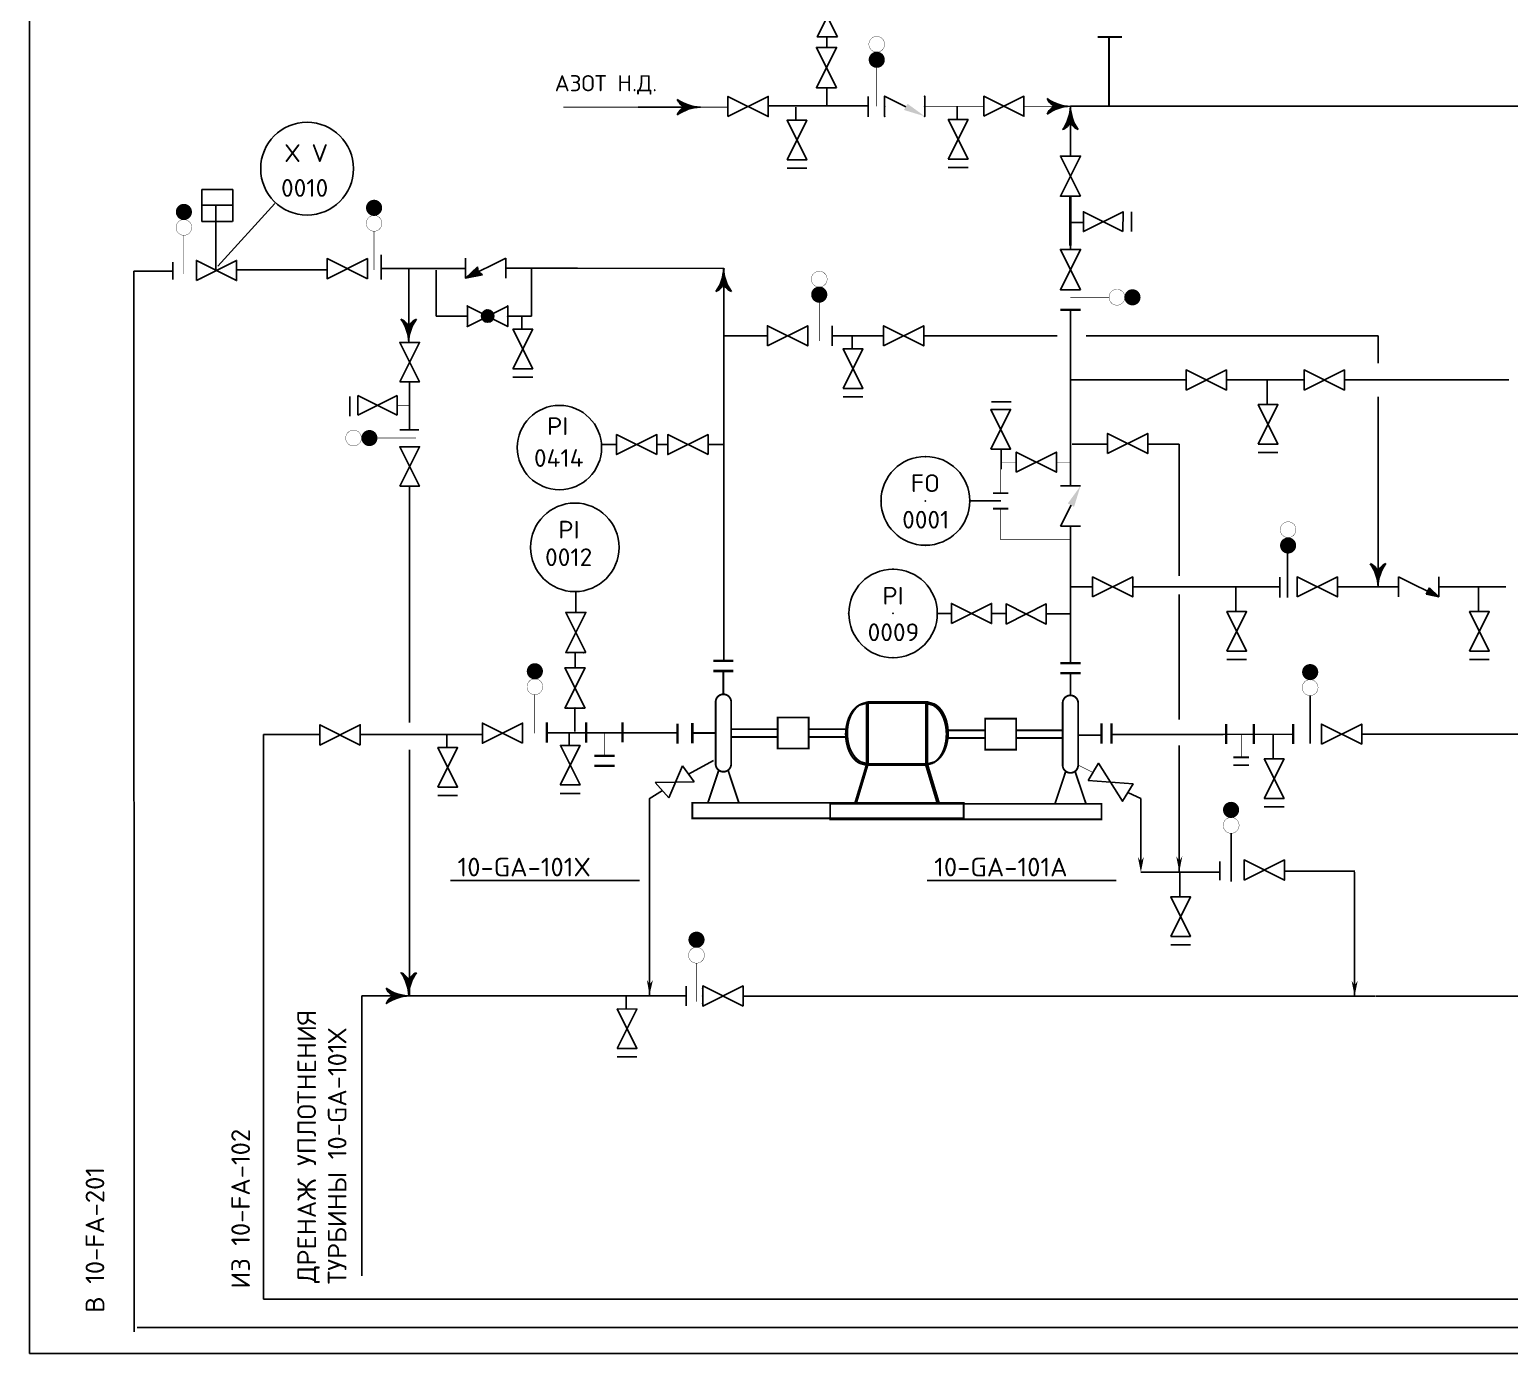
# Model space of a CAD drawing. Extents: x 270 to 589, y 86 to 206.
# Drawn here: x 271.08 to 283.02, y 90.26 to 100.93 of the extents above; entities that cross this region are included whole.
import ezdxf
from ezdxf.enums import TextEntityAlignment as Align

# ---------------------------------------------------------------- set-up
doc = ezdxf.new("R2010")
doc.units = 0
doc.header["$MEASUREMENT"] = 0
doc.linetypes.add('SDASH', pattern=[0.09375, 0.046875, -0.046875])
doc.layers.get('0').update_dxf_attribs({"linetype": 'CONTINUOUS'})
for name, color, linetype in [('IN-ATTRIBS', 7, 'CONTINUOUS'), ('IN-EQUIPMENT', 7, 'CONTINUOUS'), ('IN-INST-TAP', 7, 'CONTINUOUS'), ('IN-INSTRUMENT', 7, 'SDASH'), ('IN-MAJ-PROC', 3, 'CONTINUOUS'), ('IN-MIN-PROC', 7, 'CONTINUOUS'), ('АППАРАТ', 6, 'CONTINUOUS'), ('АРМАТУРА', 2, 'CONTINUOUS'), ('ВТОРОСТЕП', 7, 'CONTINUOUS'), ('ОСНОВА', 3, 'CONTINUOUS')]:
    doc.layers.add(name, color=color, linetype=linetype)
doc.styles.add('ATTRIBS', font='SIMPLEX', dxfattribs={"width": 0.8, "height": 0.125})
doc.styles.add('NARROW', font='simplex', dxfattribs={"width": 0.75, "height": 0.1})
doc.styles.add('S1', font='SIMPLEX.shx')
doc.styles.add('SIMPLEX', font='SIMPLEX')

# ---------------------------------------------------------------- blocks, each defined once
blk = doc.blocks.new('PH35')
at = {"layer": 'IN-ATTRIBS'}
for p in [(0, 0.25), (-0.25, 0), (0, 0), (0.25, 0), (0, -0.25)]:
    blk.add_point(p, dxfattribs=at)
at = {"layer": 'IN-ATTRIBS', "flags": 1}
for tag, style, width, p in [('IDNUM', 'ATTRIBS', 0.8, (0.0087, 0.5838)), ('DWGNO', 'ATTRIBS', 0.8, (0.0029, 0.4474)), ('FILENO', 'ATTRIBS', 0.8, (-0.003, 0.3111)), ('LOC', 'ATTRIBS', 0.8, (-0.0799, -0.422)), ('SIG', 'ATTRIBS', 0.8, (-0.0872, -0.5633)), ('INSTALL', 'ATTRIBS', 0.8, (-0.0872, -0.6994)), ('SERV', 'ATTRIBS', 0.8, (-0.0834, -0.8376)), ('DATE', 'ATTRIBS', 0.8, (-0.0881, -0.9694)), ('DES', 'NARROW', 0.75, (-0.0866, -1.1017)), ('CSYS', 'NARROW', 0.75, (-0.0866, -1.2425))]:
    blk.add_attdef(tag, text='', height=0.1, dxfattribs=dict(at, style=style, width=width)).set_placement(p, align=Align.CENTER)
at = {"layer": 'IN-ATTRIBS', "style": 'ATTRIBS', "flags": 1}
blk.add_attdef('SYSCDI', text='', height=0.1, dxfattribs=at).set_placement((-0.3125, 0.3125), align=Align.RIGHT)
at = {"layer": 'IN-ATTRIBS', "style": 'S1'}
for tag, p in [('XT', (0.3241, 0.2568)), ('A1', (0.3233, 0.1153)), ('A2', (0.3233, -0.0347)), ('A3', (0.3233, -0.1847)), ('RES', (0.3233, -0.3422))]:
    blk.add_attdef(tag, p, '', height=0.1, dxfattribs=at)
at = {"layer": 'IN-ATTRIBS', "style": 'ATTRIBS'}
blk.add_attdef('SYSCDV', text='', height=0.1, dxfattribs=at).set_placement((-0.3125, 0.1411), align=Align.RIGHT)
at = {"layer": 'IN-ATTRIBS', "style": 'S1'}
for tag, p in [('INSTTYPE', (-0.0002, 0.0499)), ('TAGNUM', (0.0019, -0.1561)), ('MD', (0.4017, -0.5655)), ('SZ', (0.4017, -0.6963))]:
    blk.add_attdef(tag, text='', height=0.1, dxfattribs=at).set_placement(p, align=Align.CENTER)
blk = doc.blocks.new('BUBTEXT')
at = {"layer": 'IN-ATTRIBS'}
for p in [(0, 0.25), (-0.25, 0), (0, 0), (0.25, 0), (0, -0.25)]:
    blk.add_point(p, dxfattribs=at)
at = {"layer": 'IN-ATTRIBS', "flags": 1}
for tag, style, width, p in [('IDNUM', 'ATTRIBS', 0.8, (0.0087, 0.5838)), ('DWGNO', 'ATTRIBS', 0.8, (0.0029, 0.4474)), ('FILENO', 'ATTRIBS', 0.8, (-0.003, 0.3111)), ('LOC', 'ATTRIBS', 0.8, (-0.0799, -0.422)), ('SIG', 'ATTRIBS', 0.8, (-0.0872, -0.5633)), ('INSTALL', 'ATTRIBS', 0.8, (-0.0872, -0.6994)), ('SERV', 'ATTRIBS', 0.8, (-0.0834, -0.8376)), ('DATE', 'ATTRIBS', 0.8, (-0.0881, -0.9694)), ('DES', 'NARROW', 0.75, (-0.0866, -1.1017)), ('CSYS', 'NARROW', 0.75, (-0.0866, -1.2425))]:
    blk.add_attdef(tag, text='', height=0.1, dxfattribs=dict(at, style=style, width=width)).set_placement(p, align=Align.CENTER)
at = {"layer": 'IN-ATTRIBS', "style": 'ATTRIBS', "flags": 1}
blk.add_attdef('SYSCDI', text='', height=0.1, dxfattribs=at).set_placement((-0.3125, 0.3125), align=Align.RIGHT)
at = {"layer": 'IN-ATTRIBS', "style": 'S1'}
for tag, p in [('XT', (0.3241, 0.2568)), ('A1', (0.3233, 0.1153)), ('A2', (0.3233, -0.0347)), ('A3', (0.3233, -0.1847)), ('RES', (0.3233, -0.3422))]:
    blk.add_attdef(tag, p, '', height=0.1, dxfattribs=at)
at = {"layer": 'IN-ATTRIBS', "style": 'ATTRIBS'}
blk.add_attdef('SYSCDV', text='', height=0.1, dxfattribs=at).set_placement((-0.3125, 0.1411), align=Align.RIGHT)
at = {"layer": 'IN-ATTRIBS', "style": 'S1'}
for tag, p in [('INSTTYPE', (-0.0002, 0.0499)), ('TAGNUM', (0.0019, -0.1561)), ('MD', (0.4017, -0.5655)), ('SZ', (0.4017, -0.6963))]:
    blk.add_attdef(tag, text='', height=0.1, dxfattribs=at).set_placement(p, align=Align.CENTER)
blk = doc.blocks.new('VALVTEXT')
at = {"layer": 'IN-ATTRIBS'}
for p in [(0, 0.0625), (0, 0), (0.25, 0.0625), (0.25, 0), (0, -0.0625), (0.25, -0.0625)]:
    blk.add_point(p, dxfattribs=at)
at = {"layer": 'IN-ATTRIBS', "style": 'S1', "flags": 1}
for tag, p in [('IDNUM', (0.125, 0.5625)), ('DWGNO', (0.125, 0.4375)), ('FILENO', (0.125, 0.3125))]:
    blk.add_attdef(tag, text='', height=0.1, dxfattribs=at).set_placement(p, align=Align.CENTER)
at = {"layer": 'IN-ATTRIBS', "style": 'S1'}
for tag, p in [('MODE', (0.125, 0.078125)), ('SIZE', (0.125, -0.1875))]:
    blk.add_attdef(tag, text='', height=0.1, dxfattribs=at).set_placement(p, align=Align.CENTER)

msp = doc.modelspace()

# ---------------------------------------------------------------- hatches: boundary and pattern name
at = {"linetype": 'CONTINUOUS'}
h = msp.add_hatch(dxfattribs=at)
h.set_pattern_fill('ANSI31', color=2, scale=0.00013, style=0)
h.set_pattern_definition([(45, (243.592099655, -95.901545922), (-1.14904851943e-05, 1.14904851943e-05), [])])
h.paths.add_polyline_path([(274.738, 98.956), (274.6, 98.928), (274.697, 99.021), (274.702, 98.982)])
h = msp.add_hatch(dxfattribs=at)
h.set_pattern_fill('ANSI36', color=2, scale=0.013, style=0)
h.set_pattern_definition([(45, (269.4002602, 88.6346255), (0.0008617864, 0.00315988343), [0.0040625, -0.0008125, 0, -0.0008125])])
edge = h.paths.add_edge_path()
edge.add_arc((274.779, 98.623), 0.0492, 0, 360)
h = msp.add_hatch(dxfattribs=at)
h.set_pattern_fill('ANSI36', color=2, scale=0.13, style=0)
h.set_pattern_definition([(45, (269.40026, 88.634625), (0.008617864, 0.031598834), [0.040625, -0.008125, 0, -0.008125])])
edge = h.paths.add_edge_path()
edge.add_arc((274.779, 98.623), 0.0492, 0, 360)
h = msp.add_hatch(dxfattribs=at)
h.set_pattern_fill('ANSI31', color=2, scale=0.0001, style=0)
h.set_pattern_definition([(45, (248.215684401, -51.045103742), (-8.8388347648e-06, 8.8388347648e-06), [])])
edge = h.paths.add_edge_path()
edge.add_arc((273.825, 97.639), 0.0637, 270.0582, 450.0582)
edge.add_arc((273.825, 97.639), 0.0637, 90.0582, 270.0582)
h = msp.add_hatch(dxfattribs=at)
h.set_pattern_fill('ANSI31', color=2, scale=0.0001, style=0)
h.set_pattern_definition([(45, (249.78329194, -52.4230202), (-8.8388347648e-06, 8.8388347648e-06), [])])
edge = h.paths.add_edge_path()
edge.add_arc((281.235, 96.773), 0.0637, 180, 360)
edge.add_arc((281.235, 96.773), 0.0638, 0, 180)
h = msp.add_hatch(dxfattribs=at)
h.set_pattern_fill('ANSI31', color=2, scale=0.0001, style=0)
h.set_pattern_definition([(45, (251.237297592, -50.92267221), (-8.8388347648e-06, 8.8388347648e-06), [])])
h.paths.add_polyline_path([(282.35, 96.381), (282.451, 96.358), (282.376, 96.432)])

# ---------------------------------------------------------------- linework, layer by layer
at = {"color": 6}
for p, q in [((271.084, 115.597), (271.084, 90.258)), ((277.834, 95.002), (277.834, 95.502)), ((277.847, 95.511), (277.847, 95.011)), ((278.313, 95.502), (278.313, 95.002)), ((278.326, 95.011), (278.326, 95.511))]:
    msp.add_line(p, q, dxfattribs=at)
at = {"color": 5, "linetype": 'CONTINUOUS'}
for p, q in [((277.514, 100.79), (277.514, 100.874)), ((277.515, 100.465), (277.515, 100.314)), ((276.37, 100.308), (276.335, 100.308)), ((274.142, 99.006), (274.142, 98.411)), ((276.683, 98.464), (277.036, 98.464)), ((277.559, 98.464), (277.972, 98.464)), ((278.297, 98.464), (279.127, 98.464)), ((279.127, 98.464), (279.372, 98.464)), ((279.606, 98.464), (281.961, 98.464)), ((281.961, 98.464), (281.961, 98.244)), ((274.148, 98.092), (274.148, 97.707)), ((279.48, 98.108), (280.413, 98.108)), ((280.738, 98.108), (281.365, 98.108)), ((281.067, 98.108), (281.067, 97.909)), ((281.69, 98.108), (283.015, 98.108)), ((281.961, 97.971), (281.961, 96.439)), ((274.223, 97.707), (274.071, 97.707)), ((278.92, 97.388), (278.92, 97.549)), ((279.493, 97.59), (279.779, 97.59)), ((280.104, 97.59), (280.356, 97.59)), ((280.356, 97.59), (280.356, 97.188)), ((274.148, 97.251), (274.148, 95.345)), ((280.356, 97.188), (280.356, 96.529)), ((280.356, 96.378), (280.357, 95.369)), ((280.815, 96.439), (280.815, 96.24)), ((282.771, 96.439), (282.771, 96.24)), ((275.485, 95.787), (275.485, 95.911)), ((275.483, 95.462), (275.483, 95.274)), ((280.357, 95.159), (280.358, 94.139)), ((281.116, 95.25), (281.116, 95.052)), ((274.148, 95.126), (274.148, 93.141)), ((276.6, 95.04), (276.399, 94.928)), ((276.188, 94.798), (276.081, 94.731)), ((279.948, 94.779), (280.048, 94.734)), ((276.084, 94.731), (276.084, 93.141)), ((280.048, 94.734), (280.048, 94.208)), ((280.686, 94.225), (280.686, 94.074)), ((280.048, 94.138), (280.193, 94.138)), ((280.173, 94.138), (280.686, 94.138)), ((280.358, 94.139), (280.358, 94.143)), ((280.362, 94.138), (280.362, 93.939)), ((281.206, 94.146), (281.774, 94.146)), ((281.772, 94.138), (281.772, 93.14)), ((276.084, 93.143), (276.086, 93.235)), ((276.381, 93.141), (273.763, 93.141)), ((274.023, 93.141), (273.988, 93.141)), ((276.084, 93.143), (276.084, 93.147)), ((276.381, 93.13), (276.381, 93.22)), ((276.381, 93.22), (276.381, 93.062)), ((276.837, 93.14), (277.172, 93.14)), ((277.161, 93.14), (281.937, 93.14)), ((281.943, 93.14), (284.002, 93.14))]:
    msp.add_line(p, q, dxfattribs=at)
at = {"color": 2}
for p, q in [((278.305, 100.234), (278.305, 100.396)), ((274.6, 98.928), (274.925, 99.091)), ((274.6, 99.091), (274.6, 98.928)), ((274.925, 99.091), (274.925, 98.928)), ((277.559, 98.383), (277.559, 98.545)), ((279.561, 97.253), (279.399, 97.253)), ((278.917, 97.133), (278.667, 97.133)), ((279.399, 96.928), (279.485, 97.099)), ((279.561, 96.928), (279.399, 96.928)), ((282.126, 96.52), (282.126, 96.358)), ((282.158, 96.504), (282.126, 96.52)), ((282.451, 96.358), (282.158, 96.504)), ((282.451, 96.52), (282.451, 96.358))]:
    msp.add_line(p, q, dxfattribs=at)
at = {"color": 5}
for p, q in [((277.266, 100.202), (277.266, 100.307)), ((278.567, 100.208), (278.567, 100.313)), ((279.585, 99.378), (279.479, 99.378)), ((275.055, 98.517), (275.055, 98.623)), ((277.719, 98.358), (277.719, 98.464)), ((281.168, 96.517), (281.168, 96.354)), ((275.437, 95.161), (275.437, 95.266)), ((274.449, 95.144), (274.449, 95.25)), ((280.358, 94.228), (280.358, 94.268)), ((275.896, 93.035), (275.896, 93.141))]:
    msp.add_line(p, q, dxfattribs=at)
at = {"color": 2, "linetype": 'CONTINUOUS'}
for p, q in [((277.037, 100.249), (277.037, 100.249)), ((277.194, 99.815), (277.353, 99.815)), ((278.494, 99.821), (278.654, 99.821)), ((272.474, 99.385), (272.474, 99.644)), ((272.474, 99.644), (272.723, 99.644)), ((272.723, 99.644), (272.723, 99.385)), ((272.726, 99.518), (272.474, 99.518)), ((272.586, 99.518), (272.726, 99.518)), ((272.587, 99.387), (272.587, 99.52)), ((279.972, 99.305), (279.972, 99.464)), ((272.587, 99.387), (272.473, 99.387)), ((272.587, 98.995), (272.587, 99.387)), ((272.721, 99.387), (272.587, 99.387)), ((274.6, 98.928), (274.697, 99.021)), ((274.697, 99.021), (274.702, 98.982)), ((274.702, 98.982), (274.738, 98.956)), ((274.738, 98.956), (274.6, 98.928)), ((274.617, 98.623), (274.62, 98.623)), ((274.778, 98.64), (274.778, 98.64)), ((274.814, 98.607), (274.814, 98.607)), ((274.939, 98.623), (274.941, 98.623)), ((274.982, 98.13), (275.142, 98.13)), ((277.646, 97.971), (277.805, 97.971)), ((278.842, 97.932), (279.002, 97.932)), ((280.994, 97.523), (281.154, 97.523)), ((281.23, 96.708), (281.23, 96.354)), ((280.742, 95.854), (280.901, 95.854)), ((282.698, 95.854), (282.858, 95.854)), ((281.413, 95.563), (281.413, 95.175)), ((276.241, 94.738), (276.35, 94.995)), ((276.35, 94.995), (276.444, 94.867)), ((276.444, 94.867), (276.131, 94.863)), ((276.131, 94.863), (276.241, 94.738)), ((274.376, 94.757), (274.536, 94.757)), ((275.364, 94.774), (275.524, 94.774)), ((281.043, 94.665), (281.203, 94.665)), ((280.776, 94.452), (280.776, 94.064)), ((280.289, 93.553), (280.448, 93.553)), ((275.823, 92.649), (275.983, 92.649))]:
    msp.add_line(p, q, dxfattribs=at)
at = {"color": 7, "linetype": 'CONTINUOUS'}
for p, q in [((272.603, 99.027), (273.061, 99.532)), ((272.587, 99.294), (272.587, 99.396)), ((275.819, 97.587), (275.697, 97.587)), ((276.232, 97.587), (276.144, 97.587)), ((276.557, 97.587), (276.683, 97.587)), ((278.92, 97.549), (278.925, 97.549)), ((275.489, 96.234), (275.489, 96.393)), ((282.376, 96.432), (282.35, 96.381)), ((282.35, 96.381), (282.451, 96.358)), ((282.451, 96.358), (282.376, 96.432)), ((276.081, 94.731), (276.084, 94.731)), ((280.674, 94.139), (280.674, 94.139))]:
    msp.add_line(p, q, dxfattribs=at)
at = {"color": 3, "linetype": 'CONTINUOUS'}
for p, q in [((273.919, 98.999), (273.919, 99.116)), ((273.919, 99.116), (273.919, 98.919)), ((271.925, 98.985), (271.928, 90.431)), ((272.238, 98.985), (271.925, 98.985)), ((272.238, 99.057), (272.238, 98.919)), ((274.364, 98.993), (274.364, 98.623)), ((275.132, 98.623), (275.132, 99.008)), ((274.364, 98.623), (274.618, 98.623)), ((274.939, 98.623), (275.132, 98.623)), ((272.97, 95.25), (272.97, 90.695)), ((280.712, 95.25), (279.81, 95.25)), ((281.277, 95.252), (280.712, 95.25)), ((272.97, 90.695), (379.449, 90.695))]:
    msp.add_line(p, q, dxfattribs=at)
at = {"color": 4, "linetype": 'CONTINUOUS'}
for p, q in [((274.48, 94.071), (276.003, 94.071)), ((278.325, 94.071), (279.848, 94.071))]:
    msp.add_line(p, q, dxfattribs=at)
at = {"color": 6, "linetype": 'CONTINUOUS'}
msp.add_line((271.084, 90.258), (567.702, 90.258, 0.558), dxfattribs=at)
at = {"color": 2}
for points, const_width in [([(277.854, 100.815, -1), (277.981, 100.815, -1)], 0.0025), ([(277.885, 100.69, -1), (277.95, 100.69, -1)], 0.065), ([(273.895, 99.496, -1), (273.83, 99.496, -1)], 0.065), ([(272.361, 99.463, -1), (272.296, 99.463, -1)], 0.065), ([(273.926, 99.371, -1), (273.799, 99.371, -1)], 0.0025), ([(272.392, 99.338, -1), (272.265, 99.338, -1)], 0.0025), ([(277.39, 98.921, -1), (277.517, 98.921, -1)], 0.0025), ([(277.421, 98.796, -1), (277.486, 98.796, -1)], 0.065), ([(279.855, 98.839, 1), (279.855, 98.711, 1)], 0.0025), ([(279.98, 98.807, 1), (279.98, 98.742, 1)], 0.065), ([(273.697, 97.576, 1), (273.697, 97.703, 1)], 0.0025), ([(273.825, 97.576, 1), (273.825, 97.703, 1)], 0.0025), ([(281.172, 96.901, 1), (281.299, 96.901, 1)], 0.0025), ([(281.172, 96.773, 1), (281.299, 96.773, 1)], 0.0025), ([(275.192, 95.759, -1), (275.127, 95.759, -1)], 0.065), ([(275.223, 95.634, -1), (275.096, 95.634, -1)], 0.0025), ([(276.431, 93.594, 1), (276.496, 93.594, 1)], 0.065), ([(276.399, 93.469, 1), (276.527, 93.469, 1)], 0.0025)]:
    msp.add_lwpolyline(points, format="xyb", close=True, dxfattribs=dict(at, const_width=const_width))
at = {"color": 5, "linetype": 'CONTINUOUS'}
for points, const_width in [([(279.699, 100.875), (279.896, 100.875)], 0.016), ([(279.791, 100.316), (279.791, 100.871), (279.784, 100.872)], 0.016), ([(276.717, 100.308), (275.389, 100.308)], 0.006), ([(276.322, 100.308), (276.37, 100.308)], 0.006), ([(276.35, 100.308), (276.35, 100.308)], 0.04), ([(274.15, 97.904), (274.05, 97.904)], 0.006), ([(273.974, 93.141), (274.023, 93.141)], 0.006), ([(274.003, 93.141), (274.003, 93.141)], 0.04)]:
    msp.add_lwpolyline(points, dxfattribs=dict(at, const_width=const_width))
at = {"color": 2, "const_width": 0.005}
for points in [[(277.917, 100.627), (277.917, 100.315)], [(272.328, 99.275), (272.328, 98.963)], [(273.862, 99.308), (273.862, 98.996)], [(277.454, 98.733), (277.454, 98.421)], [(279.792, 98.775), (279.48, 98.775)], [(273.887, 97.64), (274.2, 97.64)], [(275.159, 95.572), (275.159, 95.259)], [(276.463, 93.406), (276.463, 93.094)]]:
    msp.add_lwpolyline(points, dxfattribs=at)
at = {"color": 2}
for points in [[(276.717, 100.232), (277.042, 100.395), (277.042, 100.232), (276.717, 100.395)], [(278.78, 100.234), (279.105, 100.396), (279.105, 100.234), (278.78, 100.396)], [(279.561, 99.589), (279.399, 99.914), (279.561, 99.914), (279.399, 99.589)], [(273.809, 98.924), (273.484, 99.087), (273.484, 98.924), (273.809, 99.087)], [(279.561, 98.836), (279.399, 99.161), (279.561, 99.161), (279.399, 98.836)], [(272.429, 98.91), (272.754, 99.072), (272.754, 98.91), (272.429, 99.072)], [(274.941, 98.54), (274.616, 98.703), (274.616, 98.54), (274.941, 98.703)], [(277.036, 98.382), (277.361, 98.545), (277.361, 98.382), (277.036, 98.545)], [(277.972, 98.382), (278.297, 98.545), (278.297, 98.382), (277.972, 98.545)], [(280.413, 98.027), (280.738, 98.189), (280.738, 98.027), (280.413, 98.189)], [(281.365, 98.027), (281.69, 98.189), (281.69, 98.027), (281.365, 98.189)], [(276.144, 97.506), (275.819, 97.668), (275.819, 97.506), (276.144, 97.668)], [(276.557, 97.506), (276.232, 97.668), (276.232, 97.506), (276.557, 97.668)], [(279.779, 97.514), (280.104, 97.677), (280.104, 97.514), (279.779, 97.677)], [(279.042, 97.364), (279.367, 97.527), (279.367, 97.364), (279.042, 97.527)], [(279.658, 96.358), (279.983, 96.52), (279.983, 96.358), (279.658, 96.52)], [(281.308, 96.358), (281.633, 96.52), (281.633, 96.358), (281.308, 96.52)], [(275.571, 95.909), (275.409, 96.234), (275.571, 96.234), (275.409, 95.909)], [(278.519, 96.144), (278.844, 96.306), (278.844, 96.144), (278.519, 96.306)], [(278.96, 96.14), (279.285, 96.302), (279.285, 96.14), (278.96, 96.302)], [(275.564, 95.462), (275.402, 95.787), (275.564, 95.787), (275.402, 95.462)], [(273.751, 95.164), (273.426, 95.327), (273.426, 95.164), (273.751, 95.327)], [(275.061, 95.178), (274.736, 95.341), (274.736, 95.178), (275.061, 95.341)], [(281.504, 95.171), (281.829, 95.333), (281.829, 95.171), (281.504, 95.333)], [(279.623, 94.877), (279.985, 94.85), (279.901, 94.71), (279.706, 95.017)], [(280.881, 94.074), (281.206, 94.237), (281.206, 94.074), (280.881, 94.237)], [(276.839, 93.059), (276.514, 93.221), (276.514, 93.059), (276.839, 93.221)]]:
    msp.add_lwpolyline(points, close=True, dxfattribs=at)
msp.add_lwpolyline([(277.98, 100.234), (277.98, 100.396), (278.152, 100.31)], dxfattribs=at)
at = {"color": 5}
for points in [[(276.495, 100.308, -0.150368), (276.308, 100.371, -0.150368)], [(276.37, 100.308, -0.206864), (276.308, 100.371, -0.206864)], [(276.37, 100.308, 0.206864), (276.308, 100.246, 0.206864)], [(279.355, 100.315, -0.206864), (279.292, 100.377, -0.206864)], [(279.48, 100.315, 0.150368), (279.292, 100.252, 0.150368)], [(279.355, 100.315, 0.206864), (279.292, 100.252, 0.206864)], [(274.142, 98.536, 0.206864), (274.079, 98.598, 0.206864)], [(274.142, 98.411, -0.150368), (274.204, 98.598, -0.150368)], [(274.142, 98.536, -0.206864), (274.204, 98.598, -0.206864)], [(281.961, 96.564, 0.206864), (281.899, 96.627, 0.206864)], [(281.961, 96.564, -0.206864), (282.024, 96.627, -0.206864)], [(281.961, 96.439, -0.150368), (282.024, 96.627, -0.150368)], [(274.142, 93.266, 0.206864), (274.079, 93.328, 0.206864)], [(274.142, 93.266, -0.206864), (274.204, 93.328, -0.206864)], [(274.142, 93.141, -0.150368), (274.204, 93.328, -0.150368)], [(274.148, 93.141, -0.150368), (273.96, 93.203, -0.150368)], [(274.023, 93.141, -0.206864), (273.96, 93.203, -0.206864)], [(274.023, 93.141, 0.206864), (273.96, 93.078, 0.206864)]]:
    msp.add_lwpolyline(points, format="xyb", dxfattribs=at)
at = {"color": 3, "linetype": 'CONTINUOUS', "const_width": 0.018}
msp.add_lwpolyline([(276.683, 99), (276.683, 99.007)], dxfattribs=at)
at = {"color": 3}
for points in [[(276.682, 99.009, 0.150368), (276.745, 98.821, 0.150368)], [(276.682, 98.884, -0.206864), (276.62, 98.821, -0.206864)], [(276.682, 98.884, 0.206864), (276.745, 98.821, 0.206864)]]:
    msp.add_lwpolyline(points, format="xyb", dxfattribs=at)
at = {"color": 6}
for points, const_width in [([(276.599, 95.761), (276.761, 95.761)], 0.0195), ([(276.68, 95.573), (276.68, 95.761)], 0.015), ([(279.561, 95.744), (279.399, 95.744)], 0.0195), ([(276.43, 95.179), (276.43, 95.342)], 0.0195), ([(276.618, 95.261), (276.43, 95.261)], 0.015), ([(277.685, 95.292), (277.368, 95.292)], 0.015), ([(279.73, 95.175), (279.73, 95.338)], 0.0195), ([(276.743, 95.229), (277.118, 95.229)], 0.015), ([(279.417, 95.221), (279.042, 95.221)], 0.015), ([(278.326, 95.011), (278.42, 94.698)], 0.015), ([(279.442, 94.952), (279.355, 94.69)], 0.015), ([(279.517, 94.952), (279.605, 94.69)], 0.015)]:
    msp.add_lwpolyline(points, dxfattribs=dict(at, const_width=const_width))
at = {"color": 6, "const_width": 0.015}
msp.add_lwpolyline([(277.847, 95.511), (277.787, 95.493, 0.107118), (277.729, 95.437, 0.079807), (277.693, 95.36, 0.067453), (277.68, 95.261, 0.067453), (277.693, 95.161, 0.079807), (277.729, 95.084, 0.107118), (277.787, 95.028), (277.847, 95.011), (278.326, 95.011), (278.386, 95.028, 0.107118), (278.444, 95.084, 0.079807), (278.479, 95.161, 0.067453), (278.493, 95.261, 0.067453), (278.479, 95.36, 0.079807), (278.444, 95.437, 0.107118), (278.386, 95.493), (278.326, 95.511)], format="xyb", close=True, dxfattribs=at)
at = {"color": 7, "linetype": 'CONTINUOUS'}
for centre, radius in [((273.322, 99.812), 0.374), ((275.358, 97.563), 0.34)]:
    msp.add_circle(centre, radius, dxfattribs=at)
at = {"color": 2, "linetype": 'CONTINUOUS'}
for centre, radius in [((274.779, 98.623), 0.0492), ((278.31, 97.133), 0.358)]:
    msp.add_circle(centre, radius, dxfattribs=at)
for centre in [(275.482, 96.758), (278.049, 96.225)]:
    msp.add_circle(centre, 0.357)
at = {"color": 5}
for centre, start, end in [((276.503, 99.972), 91.3322, 125.5377), ((279.488, 100.65), 234.4623, 268.6678), ((273.806, 98.403), 1.3322, 35.5377), ((281.625, 96.431), 1.3322, 35.5377), ((273.806, 93.133), 1.3322, 35.5377), ((274.156, 92.805), 91.3322, 125.5377)]:
    msp.add_arc(centre, 0.336, start, end, dxfattribs=at)
at = {"color": 3}
msp.add_arc((276.346, 99.016), 0.336, 324.4623, 358.6678, dxfattribs=at)
at = {"color": 2, "linetype": 'CONTINUOUS'}
for p in [(274.74, 98.623), (274.745, 98.623), (274.75, 98.632), (274.75, 98.618), (274.754, 98.652), (274.754, 98.637), (274.754, 98.623), (274.759, 98.623), (274.764, 98.652), (274.764, 98.642), (274.764, 98.642), (274.764, 98.642), (274.764, 98.632), (274.764, 98.618), (274.769, 98.672), (274.769, 98.652), (274.769, 98.632), (274.769, 98.627), (274.769, 98.618), (274.774, 98.667), (274.774, 98.623), (274.774, 98.613), (274.774, 98.603), (274.779, 98.652), (274.779, 98.627), (274.779, 98.627), (274.779, 98.627), (274.779, 98.603), (274.784, 98.647), (274.784, 98.642), (274.784, 98.642), (274.784, 98.637), (274.784, 98.637), (274.784, 98.627), (274.784, 98.618), (274.784, 98.613), (274.789, 98.662), (274.789, 98.657), (274.789, 98.652), (274.789, 98.623), (274.789, 98.618), (274.794, 98.657), (274.794, 98.647), (274.794, 98.627), (274.799, 98.627), (274.799, 98.613), (274.804, 98.642), (274.804, 98.627), (274.804, 98.618), (274.804, 98.608), (274.809, 98.627), (274.813, 98.632), (274.813, 98.603), (274.754, 98.593), (274.754, 98.588), (274.764, 98.593), (274.769, 98.598), (274.769, 98.583), (274.784, 98.598), (274.784, 98.598), (274.784, 98.598), (274.789, 98.598), (274.789, 98.588), (274.794, 98.598), (274.799, 98.588)]:
    msp.add_point(p, dxfattribs=at)
at = {"color": 5}
for points in [[(276.342, 100.349), (276.316, 100.354), (276.308, 100.371)], [(276.378, 100.332), (276.327, 100.34), (276.342, 100.349), (276.316, 100.354)], [(276.378, 100.284), (276.327, 100.277), (276.342, 100.267), (276.316, 100.262)], [(276.416, 100.319), (276.339, 100.327), (276.378, 100.332), (276.327, 100.34)], [(276.416, 100.297), (276.339, 100.289), (276.378, 100.284), (276.327, 100.277)], [(276.456, 100.311), (276.354, 100.316), (276.416, 100.319), (276.339, 100.327)], [(276.456, 100.305), (276.354, 100.3), (276.416, 100.297), (276.339, 100.289)], [(276.495, 100.308), (276.37, 100.308), (276.456, 100.311), (276.354, 100.316)], [(276.495, 100.308), (276.37, 100.308), (276.456, 100.305), (276.354, 100.3)], [(279.326, 100.356), (279.3, 100.361), (279.292, 100.377)], [(279.326, 100.273), (279.3, 100.268), (279.292, 100.252)], [(279.363, 100.339), (279.311, 100.346), (279.326, 100.356), (279.3, 100.361)], [(279.363, 100.29), (279.311, 100.283), (279.326, 100.273), (279.3, 100.268)], [(279.401, 100.326), (279.324, 100.333), (279.363, 100.339), (279.311, 100.346)], [(279.401, 100.303), (279.324, 100.296), (279.363, 100.29), (279.311, 100.283)], [(279.44, 100.318), (279.339, 100.323), (279.401, 100.326), (279.324, 100.333)], [(279.44, 100.311), (279.339, 100.306), (279.401, 100.303), (279.324, 100.296)], [(279.48, 100.315), (279.355, 100.315), (279.44, 100.318), (279.339, 100.323)], [(279.48, 100.315), (279.355, 100.315), (279.44, 100.311), (279.339, 100.306)], [(276.342, 100.267), (276.316, 100.262), (276.308, 100.246)], [(274.101, 98.565), (274.096, 98.59), (274.079, 98.598)], [(274.118, 98.528), (274.11, 98.58), (274.101, 98.565), (274.096, 98.59)], [(274.131, 98.49), (274.123, 98.567), (274.118, 98.528), (274.11, 98.58)], [(274.139, 98.451), (274.134, 98.552), (274.131, 98.49), (274.123, 98.567)], [(274.142, 98.411), (274.142, 98.536), (274.139, 98.451), (274.134, 98.552)], [(274.142, 98.411), (274.142, 98.536), (274.145, 98.451), (274.15, 98.552)], [(274.145, 98.451), (274.15, 98.552), (274.153, 98.49), (274.161, 98.567)], [(274.153, 98.49), (274.161, 98.567), (274.166, 98.528), (274.173, 98.58)], [(274.166, 98.528), (274.173, 98.58), (274.183, 98.565), (274.188, 98.59)], [(274.183, 98.565), (274.188, 98.59), (274.204, 98.598)], [(281.92, 96.593), (281.915, 96.619), (281.899, 96.627)], [(281.937, 96.556), (281.93, 96.608), (281.92, 96.593), (281.915, 96.619)], [(281.95, 96.518), (281.943, 96.595), (281.937, 96.556), (281.93, 96.608)], [(281.958, 96.479), (281.953, 96.58), (281.95, 96.518), (281.943, 96.595)], [(281.961, 96.439), (281.961, 96.564), (281.958, 96.479), (281.953, 96.58)], [(281.961, 96.439), (281.961, 96.564), (281.965, 96.479), (281.969, 96.58)], [(281.965, 96.479), (281.969, 96.58), (281.973, 96.518), (281.98, 96.595)], [(281.973, 96.518), (281.98, 96.595), (281.985, 96.556), (281.993, 96.608)], [(281.985, 96.556), (281.993, 96.608), (282.002, 96.593), (282.007, 96.619)], [(282.002, 96.593), (282.007, 96.619), (282.024, 96.627)], [(280.048, 94.223), (280.048, 94.138), (280.048, 94.223), (280.023, 94.262)], [(280.048, 94.223), (280.048, 94.138), (280.048, 94.223), (280.072, 94.262)], [(280.358, 94.228), (280.358, 94.143), (280.358, 94.228), (280.333, 94.267)], [(280.358, 94.228), (280.358, 94.143), (280.358, 94.228), (280.382, 94.267)], [(274.101, 93.295), (274.096, 93.32), (274.079, 93.328)], [(274.118, 93.258), (274.11, 93.31), (274.101, 93.295), (274.096, 93.32)], [(274.131, 93.22), (274.123, 93.297), (274.118, 93.258), (274.11, 93.31)], [(274.139, 93.181), (274.134, 93.282), (274.131, 93.22), (274.123, 93.297)], [(274.142, 93.141), (274.142, 93.266), (274.139, 93.181), (274.134, 93.282)], [(274.142, 93.141), (274.142, 93.266), (274.145, 93.181), (274.15, 93.282)], [(274.145, 93.181), (274.15, 93.282), (274.153, 93.22), (274.161, 93.297)], [(274.153, 93.22), (274.161, 93.297), (274.166, 93.258), (274.173, 93.31)], [(274.166, 93.258), (274.173, 93.31), (274.183, 93.295), (274.188, 93.32)], [(274.183, 93.295), (274.188, 93.32), (274.204, 93.328)], [(276.086, 93.232), (276.084, 93.147), (276.086, 93.232), (276.063, 93.271)], [(276.086, 93.232), (276.084, 93.147), (276.086, 93.232), (276.112, 93.27)], [(281.772, 93.225), (281.772, 93.14), (281.772, 93.225), (281.748, 93.263)], [(281.772, 93.225), (281.772, 93.14), (281.772, 93.225), (281.797, 93.263)], [(273.994, 93.182), (273.968, 93.187), (273.96, 93.203)], [(274.031, 93.165), (273.979, 93.172), (273.994, 93.182), (273.968, 93.187)], [(274.031, 93.117), (273.979, 93.11), (273.994, 93.1), (273.968, 93.095)], [(274.069, 93.152), (273.992, 93.16), (274.031, 93.165), (273.979, 93.172)], [(274.069, 93.13), (273.992, 93.122), (274.031, 93.117), (273.979, 93.11)], [(274.108, 93.144), (274.007, 93.149), (274.069, 93.152), (273.992, 93.16)], [(274.108, 93.138), (274.007, 93.133), (274.069, 93.13), (273.992, 93.122)], [(274.148, 93.141), (274.023, 93.141), (274.108, 93.144), (274.007, 93.149)], [(274.148, 93.141), (274.023, 93.141), (274.108, 93.138), (274.007, 93.133)], [(273.994, 93.1), (273.968, 93.095), (273.96, 93.078)]]:
    msp.add_solid(points, dxfattribs=at)
at = {"color": 2}
for points in [[(278.137, 100.285), (278.305, 100.234), (278.166, 100.335)], [(279.509, 97.085), (279.561, 97.253), (279.459, 97.113)]]:
    msp.add_solid(points, dxfattribs=at)
at = {"color": 3}
for points in [[(279.477, 100.275), (279.472, 100.173), (279.469, 100.235), (279.461, 100.158)], [(279.48, 100.315), (279.48, 100.19), (279.477, 100.275), (279.472, 100.173)], [(279.48, 100.315), (279.48, 100.19), (279.483, 100.275), (279.488, 100.173)], [(279.483, 100.275), (279.488, 100.173), (279.491, 100.235), (279.499, 100.158)], [(276.679, 98.969), (276.674, 98.867), (276.671, 98.929), (276.664, 98.853)], [(276.682, 99.009), (276.682, 98.884), (276.679, 98.969), (276.674, 98.867)], [(276.682, 99.009), (276.682, 98.884), (276.686, 98.969), (276.69, 98.867)], [(276.686, 98.969), (276.69, 98.867), (276.694, 98.929), (276.701, 98.853)], [(276.641, 98.855), (276.636, 98.829), (276.62, 98.821)], [(276.658, 98.891), (276.651, 98.84), (276.641, 98.855), (276.636, 98.829)], [(276.671, 98.929), (276.664, 98.853), (276.658, 98.891), (276.651, 98.84)], [(276.694, 98.929), (276.701, 98.853), (276.706, 98.891), (276.714, 98.84)], [(276.706, 98.891), (276.714, 98.84), (276.723, 98.855), (276.729, 98.829)], [(276.723, 98.855), (276.729, 98.829), (276.745, 98.821)]]:
    msp.add_solid(points, dxfattribs=at)
at = {"layer": 'IN-ATTRIBS', "color": 7}
for p in [(272.466, 99.053), (272.716, 99.053), (272.466, 98.928), (272.716, 98.928), (275.426, 95.909), (275.489, 95.909), (275.551, 95.909), (275.421, 95.462), (275.483, 95.462), (275.546, 95.462), (276.514, 93.203), (276.514, 93.14), (276.514, 93.078)]:
    msp.add_point(p, dxfattribs=at)
at = {"layer": 'IN-EQUIPMENT', "color": 3}
for points, const_width in [([(279.561, 98.674), (279.399, 98.674)], 0.0195), ([(276.599, 95.842), (276.761, 95.842)], 0.0195), ([(279.561, 95.825), (279.399, 95.825)], 0.0195), ([(275.257, 95.184), (275.257, 95.346)], 0.0195), ([(275.574, 95.184), (275.574, 95.346)], 0.0195), ([(275.867, 95.185), (275.867, 95.347)], 0.0195), ([(276.311, 95.174), (276.311, 95.336)], 0.0195), ([(279.811, 95.175), (279.811, 95.338)], 0.0195), ([(280.736, 95.171), (280.736, 95.333)], 0.0195), ([(280.959, 95.171), (280.959, 95.333)], 0.0195), ([(281.277, 95.171), (281.277, 95.333)], 0.0195), ([(275.639, 95.077), (275.802, 95.077)], 0.0195), ([(280.92, 95.065), (280.795, 95.065)], 0.015), ([(275.639, 94.996), (275.802, 94.996)], 0.0195), ([(280.92, 95.002), (280.795, 95.002)], 0.015)]:
    msp.add_lwpolyline(points, dxfattribs=dict(at, const_width=const_width))
at = {"layer": 'IN-EQUIPMENT', "color": 5, "const_width": 0.015}
for points in [[(278.855, 97.195), (278.98, 97.195)], [(278.855, 97.07), (278.98, 97.07)]]:
    msp.add_lwpolyline(points, dxfattribs=at)
at = {"layer": 'IN-INST-TAP', "color": 7}
msp.add_line((278.406, 96.225), (278.519, 96.225), dxfattribs=at)
at = {"layer": 'IN-MAJ-PROC', "color": 3}
for p, q in [((279.48, 99.161), (279.479, 99.589)), ((279.48, 97.253), (279.48, 98.675)), ((279.48, 95.815), (279.48, 96.928))]:
    msp.add_line(p, q, dxfattribs=at)
at = {"layer": 'IN-MIN-PROC', "color": 5}
for p, q in [((279.488, 96.439), (279.659, 96.439)), ((279.983, 96.439), (281.168, 96.439)), ((281.633, 96.439), (281.961, 96.439)), ((281.961, 96.439), (282.126, 96.439)), ((282.451, 96.439), (282.992, 96.439)), ((278.844, 96.225), (278.96, 96.225)), ((279.285, 96.221), (279.472, 96.221))]:
    msp.add_line(p, q, dxfattribs=at)
at = {"layer": 'IN-MIN-PROC', "color": 5, "linetype": 'CONTINUOUS'}
msp.add_line((273.763, 93.141), (273.763, 90.883), dxfattribs=at)
at = {"layer": 'IN-MIN-PROC', "color": 5, "const_width": 0.005}
for points in [[(278.78, 100.315), (278.305, 100.315)], [(279.355, 100.315), (279.105, 100.315)], [(278.917, 97.195), (278.917, 97.445), (279.042, 97.445)], [(279.367, 97.445), (279.48, 97.445)], [(279.48, 96.82), (278.917, 96.82), (278.917, 97.07)], [(279.542, 95.002), (279.662, 94.942)]]:
    msp.add_lwpolyline(points, dxfattribs=at)
at = {"layer": 'IN-MIN-PROC', "color": 3, "linetype": 'CONTINUOUS', "const_width": 0.005}
for points in [[(275.72, 95.265), (275.72, 95.077)], [(280.858, 95.252), (280.858, 95.065)]]:
    msp.add_lwpolyline(points, dxfattribs=at)
at = {"layer": 'АППАРАТ', "color": 6, "const_width": 0.015}
for points in [[(279.48, 95.556), (279.48, 95.744)], [(276.743, 95.292), (277.118, 95.292)], [(278.475, 95.283), (278.792, 95.283)], [(279.417, 95.283), (279.042, 95.283)], [(277.685, 95.229), (277.368, 95.229)], [(278.475, 95.221), (278.792, 95.221)], [(279.542, 95.244), (279.73, 95.244)], [(276.643, 94.961), (276.555, 94.698)], [(276.718, 94.961), (276.805, 94.698)], [(277.834, 95.002), (277.74, 94.69)], [(278.313, 95.002), (278.407, 94.69)]]:
    msp.add_lwpolyline(points, dxfattribs=at)
for points in [[(276.618, 95.511), (276.618, 95.011, 1), (276.743, 95.011), (276.743, 95.511, 1)], [(278.313, 95.502), (278.373, 95.485, -0.107118), (278.431, 95.429, -0.079807), (278.466, 95.351, -0.067453), (278.48, 95.252, -0.067453), (278.466, 95.153, -0.079807), (278.431, 95.075, -0.107118), (278.373, 95.019), (278.313, 95.002), (277.834, 95.002), (277.774, 95.019, -0.107118), (277.716, 95.075, -0.079807), (277.681, 95.153, -0.067453), (277.667, 95.252, -0.067453), (277.681, 95.351, -0.079807), (277.716, 95.429, -0.107118), (277.774, 95.485), (277.834, 95.502)], [(279.542, 95.502), (279.542, 95.002, -1), (279.417, 95.002), (279.417, 95.502, -1)]]:
    msp.add_lwpolyline(points, format="xyb", close=True, dxfattribs=at)
for points in [[(277.118, 95.136), (277.368, 95.136), (277.368, 95.386), (277.118, 95.386)], [(279.042, 95.127), (278.792, 95.127), (278.792, 95.377), (279.042, 95.377)], [(276.43, 94.573), (278.618, 94.573), (278.618, 94.698), (276.43, 94.698)], [(279.73, 94.565), (277.542, 94.565), (277.542, 94.69), (279.73, 94.69)]]:
    msp.add_lwpolyline(points, close=True, dxfattribs=at)
at = {"layer": 'АППАРАТ', "const_width": 0.015}
msp.add_lwpolyline([(277.847, 95.011), (277.753, 94.698)], dxfattribs=at)
at = {"layer": 'АРМАТУРА', "color": 2}
for p, q in [((273.668, 97.975), (273.668, 97.816)), ((273.732, 97.824), (274.05, 97.983)), ((274.05, 97.824), (273.732, 97.983)), ((273.732, 97.983), (273.732, 97.824)), ((274.05, 97.983), (274.05, 97.824))]:
    msp.add_line(p, q, dxfattribs=at)
for points in [[(277.6, 100.874), (277.437, 101.199), (277.6, 101.199), (277.437, 100.874)], [(277.594, 100.465), (277.431, 100.79), (277.594, 100.79), (277.431, 100.465)], [(277.194, 99.883), (277.353, 100.202), (277.194, 100.202), (277.353, 99.883)], [(278.494, 99.889), (278.654, 100.208), (278.494, 100.208), (278.654, 99.889)], [(279.903, 99.305), (279.585, 99.464), (279.585, 99.305), (279.904, 99.464)], [(274.982, 98.198), (275.142, 98.517), (274.982, 98.517), (275.142, 98.198)], [(274.069, 98.092), (274.229, 98.411), (274.069, 98.411), (274.228, 98.092)], [(277.646, 98.039), (277.806, 98.358), (277.646, 98.358), (277.805, 98.039)], [(280.994, 97.591), (281.154, 97.909), (280.995, 97.909), (281.154, 97.591)], [(278.838, 97.551), (278.997, 97.87), (278.838, 97.87), (278.997, 97.551)], [(274.069, 97.251), (274.229, 97.57), (274.069, 97.57), (274.228, 97.251)], [(280.742, 95.922), (280.901, 96.24), (280.742, 96.24), (280.901, 95.922)], [(282.698, 95.922), (282.858, 96.24), (282.699, 96.24), (282.858, 95.922)], [(274.376, 94.825), (274.536, 95.144), (274.377, 95.144), (274.536, 94.825)], [(275.364, 94.842), (275.524, 95.161), (275.365, 95.161), (275.524, 94.842)], [(281.043, 94.733), (281.203, 95.052), (281.043, 95.052), (281.203, 94.733)], [(280.289, 93.621), (280.449, 93.939), (280.289, 93.939), (280.448, 93.62)], [(275.823, 92.717), (275.983, 93.035), (275.824, 93.036), (275.983, 92.717)]]:
    msp.add_lwpolyline(points, close=True, dxfattribs=at)
for points, const_width in [([(281.381, 95.752, 1), (281.446, 95.752, 1)], 0.065), ([(281.349, 95.627, 1), (281.477, 95.627, 1)], 0.0025), ([(280.743, 94.641, 1), (280.808, 94.641, 1)], 0.065), ([(280.712, 94.516, 1), (280.84, 94.516, 1)], 0.0025)]:
    msp.add_lwpolyline(points, format="xyb", close=True, dxfattribs=dict(at, const_width=const_width))
at = {"layer": 'ВТОРОСТЕП', "color": 5, "linetype": 'CONTINUOUS'}
for p, q in [((277.847, 100.395), (277.847, 100.231)), ((277.847, 100.318), (277.847, 100.395)), ((276.456, 100.308), (275.992, 100.308)), ((277.037, 100.318), (277.847, 100.318)), ((277.043, 100.318), (277.037, 100.318))]:
    msp.add_line(p, q, dxfattribs=at)
at = {"layer": 'ОСНОВА', "color": 3, "linetype": 'CONTINUOUS'}
for p, q in [((279.48, 100.315), (286.758, 100.315)), ((279.479, 100.182), (279.479, 99.914)), ((273.484, 98.996), (272.754, 98.996)), ((274.6, 99.007), (273.919, 99.007)), ((275.504, 99.009), (274.925, 99.009)), ((276.683, 99.008), (275.504, 99.009)), ((276.683, 95.842), (276.683, 99.008)), ((275.268, 95.263), (276.306, 95.263)), ((275.415, 95.263), (275.268, 95.263)), ((273.426, 95.25), (272.97, 95.25)), ((274.736, 95.25), (273.751, 95.25)), ((271.951, 90.466), (281.77, 90.466)), ((281.77, 90.466), (292.342, 90.466))]:
    msp.add_line(p, q, dxfattribs=at)
at = {"layer": 'ОСНОВА', "color": 3}
msp.add_line((281.829, 95.252), (284.704, 95.252), dxfattribs=at)
for points in [[(279.48, 100.315, 0.150368), (279.542, 100.127, 0.150368)], [(279.48, 100.19, 0.206864), (279.542, 100.127, 0.206864)]]:
    msp.add_lwpolyline(points, format="xyb", dxfattribs=at)
at = {"layer": 'ОСНОВА'}
msp.add_lwpolyline([(279.48, 100.19, -0.206864), (279.417, 100.127, -0.206864)], format="xyb", dxfattribs=at)
at = {"layer": 'ОСНОВА', "color": 3, "linetype": 'CONTINUOUS', "const_width": 0.02}
msp.add_lwpolyline([(279.479, 99.589), (279.479, 99.191)], dxfattribs=at)
at = {"layer": 'ОСНОВА', "color": 3, "const_width": 0.03}
msp.add_lwpolyline([(281.268, 95.252), (281.277, 95.252)], dxfattribs=at)
at = {"layer": 'ОСНОВА', "color": 3}
msp.add_arc((279.144, 100.322), 0.336, 324.4623, 358.6678, dxfattribs=at)
for points in [[(279.439, 100.161), (279.434, 100.135), (279.417, 100.127)], [(279.456, 100.197), (279.448, 100.146), (279.439, 100.161), (279.434, 100.135)], [(279.469, 100.235), (279.461, 100.158), (279.456, 100.197), (279.448, 100.146)], [(279.491, 100.235), (279.499, 100.158), (279.504, 100.197), (279.511, 100.146)], [(279.504, 100.197), (279.511, 100.146), (279.521, 100.161), (279.526, 100.135)], [(279.521, 100.161), (279.526, 100.135), (279.542, 100.127)]]:
    msp.add_solid(points, dxfattribs=at)

# ---------------------------------------------------------------- block references
at = {"color": 2, "xscale": 1.43, "yscale": 1.43, "zscale": 1.43}
msp.add_blockref('PH35', (278.31, 97.133), dxfattribs=at).add_auto_attribs({'INSTTYPE': 'FO', 'TAGNUM': '0001'})
at = {"layer": 'IN-INSTRUMENT', "color": 2, "xscale": 1.3, "yscale": 1.3, "zscale": 1.3}
msp.add_blockref('VALVTEXT', (277.98, 100.315), dxfattribs=at)
at = {"layer": 'IN-INSTRUMENT', "color": 7, "xscale": 1.43, "yscale": 1.43, "zscale": 1.43}
msp.add_blockref('BUBTEXT', (278.049, 96.225), dxfattribs=at).add_auto_attribs({'INSTTYPE': 'PI', 'TAGNUM': '0009'})
at = {"layer": 'IN-MAJ-PROC', "color": 2, "xscale": -1.3, "yscale": 1.3, "zscale": 1.3}
msp.add_blockref('VALVTEXT', (274.941, 98.622), dxfattribs=at)

# ---------------------------------------------------------------- texts
at = {"color": 1, "linetype": 'CONTINUOUS', "style": 'SIMPLEX'}
msp.add_text('АЗОТ Н.Д.', height=0.13, dxfattribs=at).set_placement((275.319, 100.436))
at = {"color": 7, "linetype": 'CONTINUOUS', "style": 'S1'}
for s, p in [('Х V', (273.147, 99.866)), ('0010', (273.112, 99.585)), ('PI', (275.258, 97.664)), ('0414', (275.152, 97.407)), (' PI', (275.254, 96.829)), ('0012', (275.242, 96.607))]:
    msp.add_text(s, height=0.143, dxfattribs=at).set_placement(p)
at = {"color": 4, "linetype": 'CONTINUOUS', "style": 'S1'}
for s, p in [('10-GA-101X', (274.536, 94.105)), ('10-GA-101A', (278.381, 94.105))]:
    msp.add_text(s, height=0.15, dxfattribs=at).set_placement(p)
at = {"color": 1, "linetype": 'CONTINUOUS', "style": 'SIMPLEX'}
for s, p in [('ДРЕНАЖ УПЛОТНЕНИЯ', (273.394, 90.826)), ('ТУРБИНЫ 10-GA-101Х', (273.64, 90.814)), ('ИЗ 10-FA-102', (272.861, 90.78)), ('B 10-FA-201', (271.686, 90.586))]:
    msp.add_text(s, height=0.15, rotation=90, dxfattribs=at).set_placement(p)

doc.saveas('drawing.dxf')
